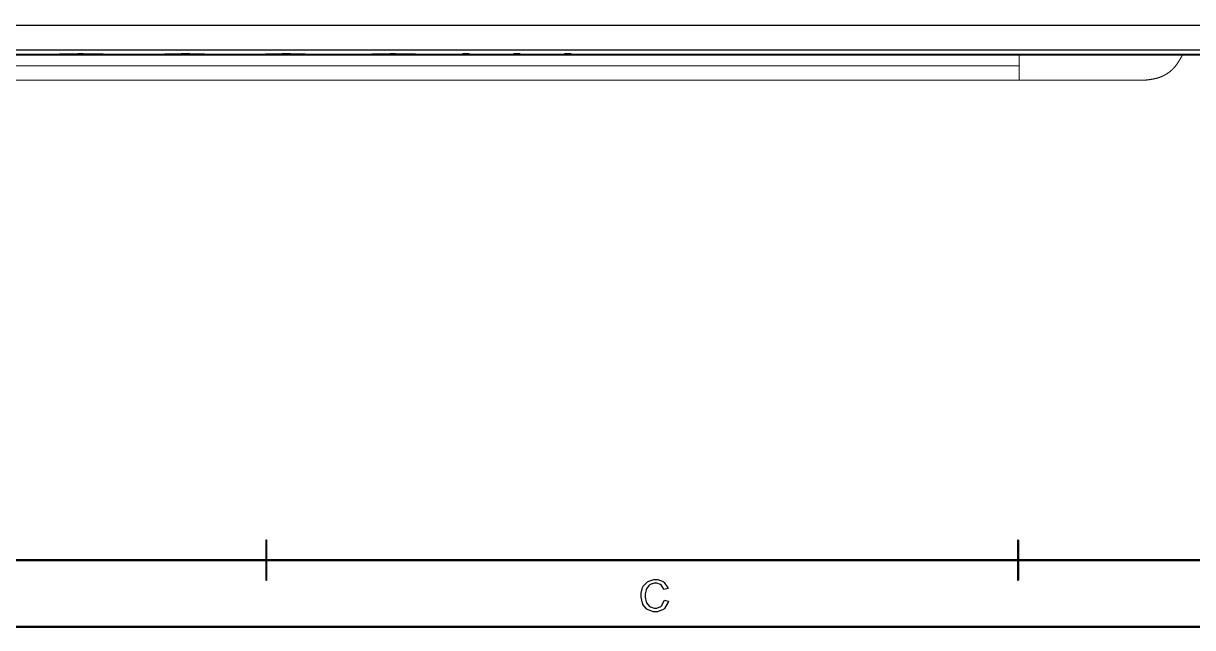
# Model space of a CAD drawing. Extents: x 0.54 to 10.46, y 0.74 to 7.76.
# Drawn here: x 4.032 to 6.964, y 0.739 to 2.254 of the extents above; entities that cross this region are included whole.
import ezdxf

# ---------------------------------------------------------------- set-up
doc = ezdxf.new("R2010")
doc.units = 0
doc.layers.get('0').update_dxf_attribs({"linetype": 'CONTINUOUS'})

msp = doc.modelspace()

# ---------------------------------------------------------------- linework, layer by layer
at = {"color": 0}
for points in [[(10.4631, 0.73899), (0.53689, 0.73899), (0.53646, 0.73899), (0.53516, 0.74029), (0.53516, 0.74072), (0.53516, 7.75928), (0.53516, 7.75971), (0.53646, 7.76101), (0.53689, 7.76101), (10.4631, 7.76101), (10.4635, 7.76101), (10.4648, 7.75971), (10.4648, 7.75928), (10.4648, 0.74072), (10.4648, 0.74029), (10.4635, 0.73899), (10.4631, 0.73899)], [(0.53863, 0.74246), (10.4614, 0.74246), (10.4614, 7.75754), (0.53863, 7.75754), (0.53863, 0.74246)], [(10.296, 0.90609), (0.87115, 0.90609), (0.87071, 0.90609), (0.86941, 0.90739), (0.86941, 0.90782), (0.86941, 7.59218), (0.86941, 7.59261), (0.87071, 7.59392), (0.87115, 7.59392), (10.296, 7.59392), (10.2964, 7.59392), (10.2977, 7.59261), (10.2977, 7.59218), (10.2977, 0.90782), (10.2977, 0.90739), (10.2964, 0.90609), (10.296, 0.90609)], [(0.87289, 0.90956), (10.2943, 0.90956), (10.2943, 7.59044), (0.87289, 7.59044), (0.87289, 0.90956)], [(4.64106, 0.85704), (4.64085, 0.85704), (4.64035, 0.85759), (4.64035, 0.85775), (4.64035, 0.95801), (4.64035, 0.95817), (4.64085, 0.95866), (4.64106, 0.95866), (4.64122, 0.95866), (4.64176, 0.95817), (4.64176, 0.95801), (4.64176, 0.85775), (4.64176, 0.85759), (4.64122, 0.85704), (4.64106, 0.85704)], [(6.52604, 0.85704), (6.52582, 0.85704), (6.52533, 0.85759), (6.52533, 0.85775), (6.52533, 0.95801), (6.52533, 0.95817), (6.52582, 0.95866), (6.52604, 0.95866), (6.52621, 0.95866), (6.52675, 0.95817), (6.52675, 0.95801), (6.52675, 0.85775), (6.52675, 0.85759), (6.52621, 0.85704), (6.52604, 0.85704)], [(5.63921, 0.80756), (5.64953, 0.80496), (5.64899, 0.80284), (5.63926, 0.78673), (5.63786, 0.78559), (5.63644, 0.78451), (5.62207, 0.77892), (5.61729, 0.77892), (5.61214, 0.77892), (5.59814, 0.78326), (5.59685, 0.78407), (5.59549, 0.78494), (5.5855, 0.79731), (5.58485, 0.79888), (5.58415, 0.80051), (5.58074, 0.815), (5.58074, 0.81977), (5.58074, 0.82509), (5.58453, 0.83952), (5.58535, 0.84098), (5.5861, 0.8425), (5.59711, 0.85395), (5.59858, 0.85471), (5.59999, 0.85552), (5.61307, 0.85943), (5.61746, 0.85943), (5.62235, 0.85943), (5.63574, 0.85449), (5.6371, 0.85346), (5.6384, 0.85249), (5.64768, 0.83854), (5.64822, 0.83675), (5.63807, 0.83436), (5.63758, 0.83578), (5.63103, 0.84608), (5.63021, 0.84673), (5.62935, 0.84739), (5.62022, 0.85059), (5.61724, 0.85059), (5.6135, 0.85059), (5.60325, 0.84706), (5.60226, 0.8463), (5.60124, 0.84559), (5.59418, 0.83599), (5.59381, 0.83474), (5.59337, 0.83355), (5.59136, 0.8233), (5.59136, 0.81982), (5.59136, 0.81548), (5.59375, 0.80371), (5.59424, 0.80246), (5.59467, 0.80127), (5.60221, 0.79205), (5.60325, 0.7914), (5.60422, 0.7908), (5.61333, 0.78776), (5.61643, 0.78776), (5.62007, 0.78776), (5.63004, 0.79194), (5.63108, 0.79275), (5.63206, 0.79362), (5.63883, 0.80593), (5.63921, 0.80756)]]:
    msp.add_lwpolyline(points, close=True, dxfattribs=at)
at = {"color": 0, "const_width": 0.00278}
for points in [[(7.47006, 2.24892), (1.19336, 2.24892)], [(1.19336, 2.17389), (7.47006, 2.17389)], [(3.99072, 2.18713), (7.47006, 2.18713)], [(3.99072, 2.17632), (4.09939, 2.17632)], [(4.07335, 2.17563), (4.07335, 2.17464)], [(4.07335, 2.17464), (4.09099, 2.17464)], [(4.09939, 2.17632), (4.09836, 2.17626), (4.09532, 2.17626), (4.09429, 2.17622), (4.09136, 2.17622), (4.09039, 2.17617), (4.08757, 2.17617), (4.08664, 2.17611), (4.08404, 2.17611), (4.08322, 2.17606), (4.08165, 2.17606), (4.08089, 2.176), (4.07878, 2.176), (4.07818, 2.17594), (4.07758, 2.17594), (4.07704, 2.17589), (4.07607, 2.17589), (4.07563, 2.17583), (4.07493, 2.17583), (4.07465, 2.17578), (4.07438, 2.17578), (4.07422, 2.17572), (4.074, 2.17572), (4.07383, 2.17567), (4.07368, 2.17567), (4.07362, 2.17567), (4.07346, 2.17563), (4.07346, 2.17563)], [(4.09093, 2.17563), (4.09099, 2.17563), (4.09119, 2.17567), (4.09119, 2.17567), (4.09147, 2.17567), (4.09169, 2.17572), (4.09185, 2.17572), (4.09207, 2.17578), (4.09267, 2.17578), (4.09299, 2.17583), (4.09381, 2.17583), (4.09424, 2.17589), (4.09592, 2.17589), (4.09657, 2.17594), (4.09787, 2.17594), (4.09864, 2.176), (4.10086, 2.176), (4.10167, 2.17606), (4.10411, 2.17606), (4.10499, 2.17611), (4.10758, 2.17611), (4.10851, 2.17617), (4.11225, 2.17617), (4.11317, 2.17622), (4.1161, 2.17622), (4.11714, 2.17626), (4.12213, 2.17626), (4.12315, 2.17632), (4.12414, 2.17632)], [(4.09093, 2.17464), (4.09093, 2.17563)], [(4.17686, 2.17768), (4.16878, 2.17768), (4.16678, 2.17763), (4.16069, 2.17763), (4.15869, 2.17757), (4.15668, 2.17757), (4.15468, 2.17751), (4.15267, 2.17751), (4.15067, 2.17746), (4.14865, 2.17746), (4.14671, 2.1774), (4.14469, 2.1774), (4.14268, 2.17736), (4.14074, 2.17731), (4.13872, 2.17725), (4.13678, 2.17725), (4.13476, 2.17719), (4.13282, 2.17708), (4.13086, 2.17708), (4.1289, 2.17703), (4.12701, 2.17697), (4.12506, 2.17692), (4.11936, 2.17676), (4.11567, 2.17665), (4.11382, 2.17665), (4.11199, 2.1766), (4.1084, 2.17649), (4.10656, 2.17643), (4.10476, 2.17643), (4.10118, 2.17632), (4.09939, 2.17632)], [(4.09939, 2.17632), (4.12414, 2.17632)], [(4.17714, 2.17475), (4.15653, 2.17475), (4.15479, 2.17481), (4.14128, 2.17481), (4.13965, 2.17486), (4.13146, 2.17486), (4.12989, 2.17492), (4.12343, 2.17492), (4.12185, 2.17497), (4.1155, 2.17497), (4.11393, 2.17503), (4.11079, 2.17503)], [(4.11079, 2.17503), (4.11079, 2.17486)], [(4.11079, 2.17486), (4.11236, 2.17486), (4.11393, 2.17481), (4.11871, 2.17481), (4.12028, 2.17475), (4.12668, 2.17475), (4.12831, 2.17469), (4.13644, 2.17469), (4.13807, 2.17464), (4.1531, 2.17464), (4.15483, 2.17458), (4.17697, 2.17458)], [(4.12414, 2.17632), (4.12576, 2.17632), (4.12739, 2.17638), (4.12901, 2.17638), (4.13064, 2.17643), (4.1339, 2.17643), (4.13553, 2.17649), (4.13715, 2.17649), (4.13878, 2.17654), (4.14208, 2.17654), (4.14372, 2.1766), (4.14865, 2.1766), (4.15028, 2.17665), (4.15365, 2.17665), (4.15528, 2.17671), (4.162, 2.17671), (4.16368, 2.17676), (4.17731, 2.17676)], [(4.12414, 2.17632), (4.22825, 2.17632)], [(4.25439, 2.17632), (4.25206, 2.17638), (4.24294, 2.1766), (4.24061, 2.17665), (4.23833, 2.17671), (4.23133, 2.17686), (4.229, 2.17697), (4.22424, 2.17708), (4.22185, 2.17708), (4.21946, 2.17714), (4.21457, 2.17725), (4.21213, 2.17725), (4.20964, 2.17731), (4.20719, 2.17736), (4.20469, 2.17736), (4.19971, 2.17746), (4.19715, 2.17746), (4.19467, 2.17751), (4.19211, 2.17757), (4.18956, 2.17757), (4.18701, 2.17763), (4.18451, 2.17763), (4.18197, 2.17768), (4.17942, 2.17768), (4.17686, 2.17774)], [(4.17697, 2.17458), (4.18918, 2.17458), (4.19119, 2.17464), (4.21332, 2.17464), (4.21533, 2.17469), (4.22715, 2.17469), (4.22906, 2.17475), (4.23486, 2.17475), (4.23676, 2.17481), (4.24235, 2.17481), (4.24419, 2.17486), (4.24968, 2.17486), (4.25142, 2.17492), (4.25493, 2.17492), (4.25662, 2.17497), (4.25993, 2.17497), (4.26156, 2.17503), (4.26318, 2.17503), (4.26476, 2.17507), (4.26774, 2.17507), (4.26915, 2.17512), (4.27056, 2.17512), (4.27186, 2.17518), (4.27311, 2.17524), (4.27425, 2.17524), (4.27528, 2.17529), (4.27626, 2.17529), (4.27707, 2.17535), (4.27772, 2.1754), (4.27832, 2.1754), (4.27881, 2.17546), (4.27924, 2.17546), (4.27957, 2.17551), (4.27983, 2.17557), (4.28011, 2.17557), (4.28039, 2.17563)], [(4.26275, 2.17563), (4.26253, 2.17557), (4.26232, 2.17557), (4.26204, 2.17551), (4.26167, 2.17546), (4.26124, 2.17546), (4.26064, 2.1754), (4.25993, 2.1754), (4.25911, 2.17535), (4.25814, 2.17535), (4.25706, 2.17529), (4.25592, 2.17529), (4.25467, 2.17524), (4.25342, 2.17524), (4.25206, 2.17518), (4.24924, 2.17518), (4.24778, 2.17512), (4.24625, 2.17512), (4.24468, 2.17507), (4.24311, 2.17507), (4.24154, 2.17503), (4.23822, 2.17503), (4.23654, 2.17497), (4.23144, 2.17497), (4.22965, 2.17492), (4.22433, 2.17492), (4.22254, 2.17486), (4.21517, 2.17486), (4.21332, 2.17481), (4.20014, 2.17481), (4.19824, 2.17475), (4.17714, 2.17475)], [(4.17731, 2.17676), (4.18549, 2.17676), (4.18712, 2.17671), (4.19526, 2.17671), (4.19689, 2.17665), (4.20167, 2.17665), (4.20329, 2.1766), (4.20643, 2.1766), (4.20801, 2.17654), (4.21115, 2.17654), (4.21272, 2.17649), (4.21739, 2.17649), (4.21897, 2.17643), (4.22049, 2.17643), (4.22206, 2.17638), (4.22515, 2.17638), (4.22667, 2.17632), (4.22825, 2.17632)], [(4.22819, 2.17632), (4.25439, 2.17632)], [(4.22819, 2.17632), (4.22928, 2.17626), (4.23449, 2.17626), (4.23546, 2.17622), (4.23953, 2.17622), (4.24056, 2.17617), (4.24442, 2.17617), (4.24533, 2.17611), (4.2481, 2.17611), (4.24897, 2.17606), (4.25157, 2.17606), (4.25239, 2.176), (4.25543, 2.176), (4.25613, 2.17594), (4.25749, 2.17594), (4.25808, 2.17589), (4.25922, 2.17589), (4.25976, 2.17583), (4.26064, 2.17583), (4.26107, 2.17578), (4.26139, 2.17578), (4.26172, 2.17572), (4.26221, 2.17572), (4.26237, 2.17567), (4.26243, 2.17567), (4.26264, 2.17567), (4.26264, 2.17567)], [(4.25439, 2.17632), (4.36649, 2.17632)], [(4.28033, 2.17563), (4.28028, 2.17563), (4.28011, 2.17567), (4.28011, 2.17567), (4.27994, 2.17567), (4.27979, 2.17572), (4.2794, 2.17572), (4.27919, 2.17578), (4.27897, 2.17578), (4.27869, 2.17583), (4.278, 2.17583), (4.27761, 2.17589), (4.27664, 2.17589), (4.2761, 2.17594), (4.2749, 2.17594), (4.27425, 2.176), (4.27285, 2.176), (4.27208, 2.17606), (4.27046, 2.17606), (4.26964, 2.17611), (4.26704, 2.17611), (4.26611, 2.17617), (4.26329, 2.17617), (4.26237, 2.17622), (4.26042, 2.17622), (4.25939, 2.17626), (4.2564, 2.17626), (4.25537, 2.17632), (4.25439, 2.17632)], [(4.35194, 2.17583), (4.35194, 2.17464)], [(4.35194, 2.17464), (4.36957, 2.17464)], [(4.36649, 2.17632), (4.36589, 2.17626), (4.3635, 2.17626), (4.3629, 2.17622), (4.36014, 2.17622), (4.3596, 2.17617), (4.35758, 2.17617), (4.35715, 2.17611), (4.35585, 2.17611), (4.35547, 2.17606), (4.35411, 2.17606), (4.35379, 2.176), (4.35286, 2.176), (4.35271, 2.17594), (4.3526, 2.17594), (4.35249, 2.17594), (4.35232, 2.17594), (4.35232, 2.17594), (4.35226, 2.17594), (4.35215, 2.17589), (4.35215, 2.17589), (4.35211, 2.17589), (4.352, 2.17583), (4.352, 2.17583)], [(4.43674, 2.17768), (4.42751, 2.17768), (4.42567, 2.17763), (4.42014, 2.17763), (4.41835, 2.17757), (4.4165, 2.17757), (4.41465, 2.17751), (4.41282, 2.17751), (4.41097, 2.17746), (4.40913, 2.17746), (4.40728, 2.1774), (4.40549, 2.17736), (4.40365, 2.17736), (4.39996, 2.17725), (4.391, 2.17697), (4.38926, 2.17692), (4.38747, 2.17686), (4.38579, 2.17681), (4.38232, 2.17671), (4.38064, 2.17665), (4.37576, 2.17649), (4.37418, 2.17649), (4.37104, 2.17638), (4.36951, 2.17638), (4.368, 2.17632), (4.36649, 2.17632)], [(4.36649, 2.17632), (4.3904, 2.17632)], [(4.36951, 2.17578), (4.36951, 2.17583), (4.36968, 2.17583), (4.36968, 2.17583), (4.3699, 2.17589), (4.3699, 2.17589), (4.37007, 2.17589), (4.37007, 2.17589), (4.37011, 2.17589), (4.37039, 2.17594), (4.37039, 2.17594), (4.37088, 2.17594), (4.37115, 2.176), (4.37229, 2.176), (4.37267, 2.17606), (4.37386, 2.17606), (4.37435, 2.17611), (4.37733, 2.17611), (4.37788, 2.17617), (4.38069, 2.17617), (4.38129, 2.17622), (4.38444, 2.17622), (4.3851, 2.17626), (4.38976, 2.17626), (4.3904, 2.17632)], [(4.36951, 2.17464), (4.36951, 2.17578)], [(4.3904, 2.17632), (4.39182, 2.17632), (4.39318, 2.17638), (4.396, 2.17638), (4.3974, 2.17643), (4.39876, 2.17643), (4.40018, 2.17649), (4.403, 2.17649), (4.4044, 2.17654), (4.40582, 2.17654), (4.40722, 2.1766), (4.41151, 2.1766), (4.41297, 2.17665), (4.41732, 2.17665), (4.41878, 2.17671), (4.42622, 2.17671), (4.42774, 2.17676), (4.43674, 2.17676)], [(4.3904, 2.17632), (4.48301, 2.17632)], [(4.50662, 2.17632), (4.50504, 2.17638), (4.50347, 2.17638), (4.5019, 2.17643), (4.50028, 2.17649), (4.49869, 2.17654), (4.49707, 2.1766), (4.4955, 2.1766), (4.49224, 2.17671), (4.49056, 2.17676), (4.48893, 2.17676), (4.48389, 2.17692), (4.47694, 2.17714), (4.47515, 2.17714), (4.46978, 2.17731), (4.46799, 2.17731), (4.46431, 2.1774), (4.46251, 2.17746), (4.46067, 2.17746), (4.45697, 2.17757), (4.45514, 2.17757), (4.45329, 2.17763), (4.45144, 2.17763), (4.4496, 2.17768), (4.44407, 2.17768), (4.44222, 2.17774), (4.43674, 2.17774)], [(4.43674, 2.17676), (4.44575, 2.17676), (4.44721, 2.17671), (4.45464, 2.17671), (4.45611, 2.17665), (4.46044, 2.17665), (4.46192, 2.1766), (4.46479, 2.1766), (4.46619, 2.17654), (4.46903, 2.17654), (4.47043, 2.17649), (4.47325, 2.17649), (4.47467, 2.17643), (4.47607, 2.17643), (4.47743, 2.17638), (4.48025, 2.17638), (4.48161, 2.17632), (4.48301, 2.17632)], [(4.48301, 2.17632), (4.50662, 2.17632)], [(4.48301, 2.17632), (4.48367, 2.17626), (4.48768, 2.17626), (4.48833, 2.17622), (4.49214, 2.17622), (4.49274, 2.17617), (4.49561, 2.17617), (4.49615, 2.17611), (4.49821, 2.17611), (4.49864, 2.17606), (4.50038, 2.17606), (4.50071, 2.176), (4.50233, 2.176), (4.50256, 2.17594), (4.50319, 2.17594), (4.50336, 2.17589), (4.50347, 2.17589), (4.50353, 2.17589), (4.50369, 2.17589), (4.50369, 2.17589), (4.50369, 2.17589), (4.50385, 2.17583), (4.50385, 2.17583)], [(4.5039, 2.17578), (4.5039, 2.17464)], [(4.5039, 2.17464), (4.52154, 2.17464)], [(4.50662, 2.17632), (4.61865, 2.17632)], [(4.52149, 2.17583), (4.52149, 2.17583), (4.52132, 2.17589), (4.52132, 2.17589), (4.52132, 2.17589), (4.52115, 2.17589), (4.52115, 2.17589), (4.52111, 2.17589), (4.52094, 2.17594), (4.52094, 2.17594), (4.52094, 2.17594), (4.52067, 2.17594), (4.52067, 2.17594), (4.52056, 2.17594), (4.52035, 2.176), (4.51975, 2.176), (4.51953, 2.17606), (4.51861, 2.17606), (4.51828, 2.17611), (4.51622, 2.17611), (4.51574, 2.17617), (4.51372, 2.17617), (4.51318, 2.17622), (4.5109, 2.17622), (4.51031, 2.17626), (4.50726, 2.17626), (4.50667, 2.17632)], [(4.52149, 2.17464), (4.52149, 2.17583)], [(4.60411, 2.17583), (4.60411, 2.17464)], [(4.60411, 2.17464), (4.62175, 2.17464)], [(4.61865, 2.17632), (4.61806, 2.17626), (4.61567, 2.17626), (4.61507, 2.17622), (4.61231, 2.17622), (4.61176, 2.17617), (4.60975, 2.17617), (4.60932, 2.17611), (4.60801, 2.17611), (4.60764, 2.17606), (4.60628, 2.17606), (4.60596, 2.176), (4.60504, 2.176), (4.60487, 2.17594), (4.60471, 2.17594), (4.60465, 2.17594), (4.60449, 2.17594), (4.60449, 2.17594), (4.60444, 2.17594), (4.60433, 2.17589), (4.60433, 2.17589), (4.60428, 2.17589), (4.60417, 2.17583), (4.60417, 2.17583)], [(4.68892, 2.17768), (4.67969, 2.17768), (4.67785, 2.17763), (4.67231, 2.17763), (4.67046, 2.17757), (4.66868, 2.17757), (4.66683, 2.17751), (4.66499, 2.17751), (4.66314, 2.17746), (4.66129, 2.17746), (4.65944, 2.1774), (4.65767, 2.17736), (4.65582, 2.17736), (4.65397, 2.17731), (4.65218, 2.17725), (4.65033, 2.17719), (4.64318, 2.17697), (4.64144, 2.17692), (4.63965, 2.17686), (4.63792, 2.17681), (4.63624, 2.17676), (4.6345, 2.17671), (4.63282, 2.17665), (4.62793, 2.17649), (4.62636, 2.17649), (4.62472, 2.17643), (4.62321, 2.17638), (4.62169, 2.17638), (4.62017, 2.17632), (4.61865, 2.17632)], [(4.61865, 2.17632), (4.64258, 2.17632)], [(4.62175, 2.17578), (4.62175, 2.17583), (4.62185, 2.17583), (4.62185, 2.17583), (4.62207, 2.17589), (4.62207, 2.17589), (4.62224, 2.17589), (4.62224, 2.17589), (4.62229, 2.17589), (4.6225, 2.17594), (4.6225, 2.17594), (4.62304, 2.17594), (4.62332, 2.176), (4.62446, 2.176), (4.62483, 2.17606), (4.62603, 2.17606), (4.62651, 2.17611), (4.62944, 2.17611), (4.62999, 2.17617), (4.63286, 2.17617), (4.63346, 2.17622), (4.63661, 2.17622), (4.63726, 2.17626), (4.64193, 2.17626), (4.64258, 2.17632)], [(4.62175, 2.17464), (4.62175, 2.17578)], [(4.64258, 2.17632), (4.64399, 2.17632), (4.64535, 2.17638), (4.64817, 2.17638), (4.64958, 2.17643), (4.65093, 2.17643), (4.65235, 2.17649), (4.65517, 2.17649), (4.65657, 2.17654), (4.65799, 2.17654), (4.6594, 2.1766), (4.66368, 2.1766), (4.66515, 2.17665), (4.66949, 2.17665), (4.67096, 2.17671), (4.67839, 2.17671), (4.6799, 2.17676), (4.68886, 2.17676)], [(4.64258, 2.17632), (4.73519, 2.17632)], [(4.75879, 2.17632), (4.75722, 2.17638), (4.75564, 2.17638), (4.75407, 2.17643), (4.75244, 2.17649), (4.75087, 2.17654), (4.74924, 2.1766), (4.74767, 2.1766), (4.74442, 2.17671), (4.74274, 2.17676), (4.7411, 2.17676), (4.73606, 2.17692), (4.72911, 2.17714), (4.72732, 2.17714), (4.72194, 2.17731), (4.72011, 2.17731), (4.71832, 2.17736), (4.71647, 2.1774), (4.71468, 2.17746), (4.71283, 2.17746), (4.70915, 2.17757), (4.70731, 2.17757), (4.70546, 2.17763), (4.70361, 2.17763), (4.70176, 2.17768), (4.69624, 2.17768), (4.69439, 2.17774), (4.68892, 2.17774)], [(4.68892, 2.17676), (4.69792, 2.17676), (4.69938, 2.17671), (4.70682, 2.17671), (4.70828, 2.17665), (4.71262, 2.17665), (4.71408, 2.1766), (4.71696, 2.1766), (4.71837, 2.17654), (4.72119, 2.17654), (4.7226, 2.17649), (4.72542, 2.17649), (4.72683, 2.17643), (4.72825, 2.17643), (4.7296, 2.17638), (4.73242, 2.17638), (4.73378, 2.17632), (4.73519, 2.17632)], [(4.73519, 2.17632), (4.75879, 2.17632)], [(4.73519, 2.17632), (4.73583, 2.17626), (4.73986, 2.17626), (4.7405, 2.17622), (4.74431, 2.17622), (4.7449, 2.17617), (4.74778, 2.17617), (4.74832, 2.17611), (4.75038, 2.17611), (4.75082, 2.17606), (4.7525, 2.17606), (4.75288, 2.176), (4.7545, 2.176), (4.75472, 2.17594), (4.75537, 2.17594), (4.75553, 2.17589), (4.75564, 2.17589), (4.75569, 2.17589), (4.75586, 2.17589), (4.75586, 2.17589), (4.75586, 2.17589), (4.75603, 2.17583), (4.75603, 2.17583)], [(4.75608, 2.17578), (4.75608, 2.17464)], [(4.75608, 2.17464), (4.77371, 2.17464)], [(4.75879, 2.17632), (4.88232, 2.17632)], [(4.77371, 2.17583), (4.77365, 2.17583), (4.77349, 2.17589), (4.77349, 2.17589), (4.77349, 2.17589), (4.77333, 2.17589), (4.77333, 2.17589), (4.77328, 2.17589), (4.77311, 2.17594), (4.77311, 2.17594), (4.77311, 2.17594), (4.77285, 2.17594), (4.77285, 2.17594), (4.77274, 2.17594), (4.77257, 2.176), (4.77192, 2.176), (4.77171, 2.17606), (4.77078, 2.17606), (4.77046, 2.17611), (4.76839, 2.17611), (4.7679, 2.17617), (4.7659, 2.17617), (4.76535, 2.17622), (4.76307, 2.17622), (4.76247, 2.17626), (4.75944, 2.17626), (4.75879, 2.17632)], [(4.77371, 2.17464), (4.77371, 2.17583)], [(4.85628, 2.17563), (4.85628, 2.17464)], [(4.85628, 2.17464), (4.87392, 2.17464)], [(4.88232, 2.17632), (4.88129, 2.17626), (4.87825, 2.17626), (4.87722, 2.17622), (4.87429, 2.17622), (4.87332, 2.17617), (4.8705, 2.17617), (4.86957, 2.17611), (4.86697, 2.17611), (4.86615, 2.17606), (4.86453, 2.17606), (4.86382, 2.176), (4.86171, 2.176), (4.86111, 2.17594), (4.86051, 2.17594), (4.85997, 2.17589), (4.859, 2.17589), (4.85856, 2.17583), (4.85786, 2.17583), (4.85758, 2.17578), (4.85736, 2.17578), (4.85715, 2.17572), (4.85693, 2.17572), (4.85678, 2.17567), (4.85667, 2.17567), (4.85656, 2.17567), (4.85639, 2.17563), (4.85639, 2.17563)], [(4.87386, 2.17563), (4.87392, 2.17563), (4.87414, 2.17567), (4.87414, 2.17567), (4.87446, 2.17567), (4.87462, 2.17572), (4.87478, 2.17572), (4.875, 2.17578), (4.8756, 2.17578), (4.87592, 2.17583), (4.87674, 2.17583), (4.87722, 2.17589), (4.87885, 2.17589), (4.8795, 2.17594), (4.88086, 2.17594), (4.88157, 2.176), (4.88379, 2.176), (4.8846, 2.17606), (4.88704, 2.17606), (4.88792, 2.17611), (4.89051, 2.17611), (4.89144, 2.17617), (4.89518, 2.17617), (4.89615, 2.17622), (4.89903, 2.17622), (4.90007, 2.17626), (4.90506, 2.17626), (4.90608, 2.17632), (4.90707, 2.17632)], [(4.87386, 2.17464), (4.87386, 2.17563)], [(4.95979, 2.17768), (4.95171, 2.17768), (4.94971, 2.17763), (4.94363, 2.17763), (4.94162, 2.17757), (4.93961, 2.17757), (4.93761, 2.17751), (4.9356, 2.17751), (4.9336, 2.17746), (4.93158, 2.17746), (4.92964, 2.1774), (4.92763, 2.1774), (4.92562, 2.17736), (4.92367, 2.17731), (4.92165, 2.17725), (4.91971, 2.17725), (4.91769, 2.17719), (4.91575, 2.17708), (4.91379, 2.17708), (4.91183, 2.17703), (4.90994, 2.17697), (4.90799, 2.17692), (4.90419, 2.17681), (4.90235, 2.17676), (4.90044, 2.17671), (4.8986, 2.17665), (4.89675, 2.17665), (4.89492, 2.1766), (4.89133, 2.17649), (4.88949, 2.17643), (4.88769, 2.17643), (4.88411, 2.17632), (4.88232, 2.17632)], [(4.88232, 2.17632), (4.90707, 2.17632)], [(4.96007, 2.17475), (4.93946, 2.17475), (4.93778, 2.17481), (4.92426, 2.17481), (4.92258, 2.17486), (4.91439, 2.17486), (4.91282, 2.17492), (4.90642, 2.17492), (4.90479, 2.17497), (4.89844, 2.17497), (4.89686, 2.17503), (4.89372, 2.17503)], [(4.89372, 2.17503), (4.89372, 2.17486)], [(4.89372, 2.17486), (4.89529, 2.17486), (4.89686, 2.17481), (4.90164, 2.17481), (4.90321, 2.17475), (4.90961, 2.17475), (4.91124, 2.17469), (4.91938, 2.17469), (4.92101, 2.17464), (4.93604, 2.17464), (4.93778, 2.17458), (4.9599, 2.17458)], [(4.90707, 2.17632), (4.90869, 2.17632), (4.91032, 2.17638), (4.91194, 2.17638), (4.91357, 2.17643), (4.91683, 2.17643), (4.91846, 2.17649), (4.92008, 2.17649), (4.92171, 2.17654), (4.92503, 2.17654), (4.92665, 2.1766), (4.93158, 2.1766), (4.93321, 2.17665), (4.93658, 2.17665), (4.93821, 2.17671), (4.94493, 2.17671), (4.94661, 2.17676), (4.96024, 2.17676)], [(4.90707, 2.17632), (5.01118, 2.17632)], [(5.03728, 2.17632), (5.03504, 2.17638), (5.03271, 2.17643), (5.02588, 2.1766), (5.02354, 2.17665), (5.02126, 2.17671), (5.01426, 2.17686), (5.01193, 2.17697), (5.00717, 2.17708), (5.00478, 2.17708), (5.00239, 2.17714), (4.9975, 2.17725), (4.99507, 2.17725), (4.99262, 2.17731), (4.99013, 2.17736), (4.98763, 2.17736), (4.98264, 2.17746), (4.98008, 2.17746), (4.9776, 2.17751), (4.97504, 2.17757), (4.9725, 2.17757), (4.96994, 2.17763), (4.96744, 2.17763), (4.9649, 2.17768), (4.96235, 2.17768), (4.95975, 2.17774)], [(4.9599, 2.17458), (4.97211, 2.17458), (4.97412, 2.17464), (4.99631, 2.17464), (4.99826, 2.17469), (5.0101, 2.17469), (5.01199, 2.17475), (5.01779, 2.17475), (5.01969, 2.17481), (5.02528, 2.17481), (5.02713, 2.17486), (5.03261, 2.17486), (5.03435, 2.17492), (5.03787, 2.17492), (5.03956, 2.17497), (5.04286, 2.17497), (5.04449, 2.17503), (5.04611, 2.17503), (5.04769, 2.17507), (5.05067, 2.17507), (5.05208, 2.17512), (5.0535, 2.17512), (5.05479, 2.17518), (5.05604, 2.17524), (5.05718, 2.17524), (5.05821, 2.17529), (5.05919, 2.17529), (5.06, 2.17535), (5.06071, 2.1754), (5.06125, 2.1754), (5.06174, 2.17546), (5.06218, 2.17546), (5.0625, 2.17551), (5.06278, 2.17557), (5.06304, 2.17557), (5.06332, 2.17563)], [(5.04568, 2.17563), (5.04546, 2.17557), (5.04525, 2.17557), (5.04497, 2.17551), (5.0446, 2.17546), (5.04417, 2.17546), (5.04357, 2.1754), (5.04286, 2.1754), (5.04204, 2.17535), (5.04107, 2.17535), (5.03999, 2.17529), (5.03885, 2.17529), (5.03765, 2.17524), (5.03635, 2.17524), (5.035, 2.17518), (5.03217, 2.17518), (5.03071, 2.17512), (5.02919, 2.17512), (5.02761, 2.17507), (5.02604, 2.17507), (5.02447, 2.17503), (5.02115, 2.17503), (5.01947, 2.17497), (5.01438, 2.17497), (5.01258, 2.17492), (5.00726, 2.17492), (5.00549, 2.17486), (4.9981, 2.17486), (4.99625, 2.17481), (4.98307, 2.17481), (4.98118, 2.17475), (4.96007, 2.17475)], [(4.96024, 2.17676), (4.96843, 2.17676), (4.97006, 2.17671), (4.97819, 2.17671), (4.97982, 2.17665), (4.9846, 2.17665), (4.98622, 2.1766), (4.98936, 2.1766), (4.99094, 2.17654), (4.99408, 2.17654), (4.99567, 2.17649), (5.00032, 2.17649), (5.0019, 2.17643), (5.00342, 2.17643), (5.00499, 2.17638), (5.00808, 2.17638), (5.0096, 2.17632), (5.01118, 2.17632)], [(5.01112, 2.17632), (5.03733, 2.17632)], [(5.01112, 2.17632), (5.01221, 2.17626), (5.01742, 2.17626), (5.01844, 2.17622), (5.02246, 2.17622), (5.02349, 2.17617), (5.02735, 2.17617), (5.02832, 2.17611), (5.03103, 2.17611), (5.0319, 2.17606), (5.0345, 2.17606), (5.03532, 2.176), (5.03836, 2.176), (5.03907, 2.17594), (5.04042, 2.17594), (5.04101, 2.17589), (5.04215, 2.17589), (5.04269, 2.17583), (5.04357, 2.17583), (5.044, 2.17578), (5.04432, 2.17578), (5.04465, 2.17572), (5.04514, 2.17572), (5.04536, 2.17567), (5.04542, 2.17567), (5.04557, 2.17567), (5.04557, 2.17567)], [(5.03728, 2.17632), (5.13265, 2.17632)], [(5.06326, 2.17563), (5.06321, 2.17563), (5.06304, 2.17567), (5.06304, 2.17567), (5.06288, 2.17567), (5.06272, 2.17572), (5.06239, 2.17572), (5.06212, 2.17578), (5.0619, 2.17578), (5.06164, 2.17583), (5.06093, 2.17583), (5.06054, 2.17589), (5.05957, 2.17589), (5.05903, 2.17594), (5.05783, 2.17594), (5.05718, 2.176), (5.05578, 2.176), (5.05501, 2.17606), (5.05339, 2.17606), (5.05257, 2.17611), (5.04997, 2.17611), (5.04904, 2.17617), (5.04622, 2.17617), (5.04531, 2.17622), (5.04335, 2.17622), (5.04232, 2.17626), (5.03933, 2.17626), (5.03831, 2.17632), (5.03733, 2.17632)], [(5.15028, 2.17768), (5.13265, 2.17768)], [(5.13265, 2.17768), (5.13265, 2.17632)], [(5.13265, 2.17632), (5.15028, 2.17632)], [(5.13265, 2.17632), (5.13265, 2.17529)], [(5.13265, 2.17529), (5.13282, 2.17529), (5.13297, 2.17524), (5.13319, 2.17524), (5.13346, 2.17518), (5.13379, 2.17518), (5.13417, 2.17512), (5.13471, 2.17512), (5.13531, 2.17507), (5.13601, 2.17507), (5.13683, 2.17503), (5.13872, 2.17503), (5.13976, 2.17497), (5.14085, 2.17497), (5.14199, 2.17492), (5.14442, 2.17492), (5.14572, 2.17486), (5.14839, 2.17486), (5.14974, 2.17481), (5.15403, 2.17481), (5.15549, 2.17475), (5.16151, 2.17475), (5.16303, 2.17469), (5.16775, 2.17469), (5.16932, 2.17464), (5.18539, 2.17464), (5.18701, 2.17458), (5.20503, 2.17458)], [(5.15028, 2.17632), (5.15028, 2.17774)], [(5.15028, 2.17632), (5.26042, 2.17632)], [(5.15028, 2.17529), (5.15028, 2.17632)], [(5.20514, 2.17475), (5.19015, 2.17475), (5.18892, 2.17481), (5.1766, 2.17481), (5.1754, 2.17486), (5.16954, 2.17486), (5.16846, 2.17492), (5.16407, 2.17492), (5.16297, 2.17497), (5.15896, 2.17497), (5.15804, 2.17503), (5.15549, 2.17503), (5.15468, 2.17507), (5.15332, 2.17507), (5.15272, 2.17512), (5.15224, 2.17512), (5.15175, 2.17518), (5.1511, 2.17518), (5.15088, 2.17524), (5.1505, 2.17524), (5.15044, 2.17529), (5.15028, 2.17529), (5.15028, 2.17529)], [(5.20503, 2.17458), (5.22, 2.17458), (5.22125, 2.17464), (5.23975, 2.17464), (5.24094, 2.17469), (5.2481, 2.17469), (5.24924, 2.17475), (5.25489, 2.17475), (5.25597, 2.17481), (5.26019, 2.17481), (5.26118, 2.17486), (5.26313, 2.17486), (5.264, 2.17492), (5.26731, 2.17492), (5.26801, 2.17497), (5.26878, 2.17497)], [(5.26042, 2.17529), (5.26042, 2.17529), (5.26014, 2.17524), (5.26014, 2.17524), (5.25982, 2.17524), (5.2596, 2.17518), (5.25928, 2.17518), (5.2589, 2.17512), (5.25797, 2.17512), (5.25738, 2.17507), (5.25597, 2.17507), (5.25521, 2.17503), (5.25261, 2.17503), (5.25168, 2.17497), (5.24864, 2.17497), (5.24761, 2.17492), (5.24322, 2.17492), (5.24208, 2.17486), (5.23503, 2.17486), (5.23383, 2.17481), (5.22026, 2.17481), (5.21897, 2.17475), (5.20514, 2.17475)], [(5.278, 2.17768), (5.26042, 2.17768)], [(5.26042, 2.17768), (5.26042, 2.17632)], [(5.26042, 2.17632), (5.278, 2.17632)], [(5.26042, 2.17632), (5.26042, 2.17535)], [(5.26878, 2.17497), (5.26975, 2.17497), (5.27078, 2.17492), (5.27279, 2.17492), (5.27382, 2.17486), (5.27593, 2.17486), (5.27701, 2.17481), (5.28054, 2.17481), (5.28174, 2.17475), (5.28564, 2.17475), (5.28694, 2.17469), (5.29676, 2.17469), (5.29818, 2.17464), (5.31706, 2.17464), (5.31853, 2.17458), (5.33322, 2.17458)], [(5.278, 2.17632), (5.278, 2.17774)], [(5.278, 2.17632), (5.38813, 2.17632)], [(5.278, 2.17529), (5.278, 2.17632)], [(5.33306, 2.17475), (5.31803, 2.17475), (5.31679, 2.17481), (5.30442, 2.17481), (5.30322, 2.17486), (5.29622, 2.17486), (5.29508, 2.17492), (5.29075, 2.17492), (5.28971, 2.17497), (5.28674, 2.17497), (5.28575, 2.17503), (5.28321, 2.17503), (5.28244, 2.17507), (5.28103, 2.17507), (5.28043, 2.17512), (5.27951, 2.17512), (5.27914, 2.17518), (5.27881, 2.17518), (5.2786, 2.17524), (5.27826, 2.17524), (5.27821, 2.17529), (5.278, 2.17529), (5.278, 2.17529)], [(5.38813, 2.17529), (5.38807, 2.17529), (5.38792, 2.17524), (5.38792, 2.17524), (5.38753, 2.17524), (5.38732, 2.17518), (5.38704, 2.17518), (5.38667, 2.17512), (5.38569, 2.17512), (5.3851, 2.17507), (5.38374, 2.17507), (5.38297, 2.17503), (5.38037, 2.17503), (5.37944, 2.17497), (5.37646, 2.17497), (5.37538, 2.17492), (5.37104, 2.17492), (5.3699, 2.17486), (5.3629, 2.17486), (5.36171, 2.17481), (5.34814, 2.17481), (5.3469, 2.17475), (5.33306, 2.17475)], [(5.33322, 2.17458), (5.34467, 2.17458), (5.34631, 2.17464), (5.36589, 2.17464), (5.36751, 2.17469), (5.37538, 2.17469), (5.37696, 2.17475), (5.38297, 2.17475), (5.38444, 2.17481), (5.38872, 2.17481), (5.39014, 2.17486), (5.39279, 2.17486), (5.39404, 2.17492), (5.39768, 2.17492), (5.39876, 2.17497), (5.39979, 2.17497), (5.40076, 2.17503), (5.40164, 2.17503), (5.40246, 2.17507), (5.40315, 2.17507), (5.40375, 2.17512), (5.40424, 2.17512), (5.40468, 2.17518), (5.40494, 2.17518), (5.40522, 2.17524), (5.40543, 2.17524), (5.4056, 2.17529), (5.40576, 2.17529)], [(5.40576, 2.17768), (5.38813, 2.17768)], [(5.38813, 2.17768), (5.38813, 2.17632)], [(5.38813, 2.17632), (5.40576, 2.17632)], [(5.38813, 2.17632), (5.38813, 2.17535)], [(5.40576, 2.17632), (5.40576, 2.17774)], [(5.40576, 2.17632), (7.47006, 2.17632)], [(5.40576, 2.17529), (5.40576, 2.17632)], [(6.52854, 2.17389), (6.52854, 2.14757)], [(6.93782, 2.17389), (6.93631, 2.17122), (6.93485, 2.16857), (6.93181, 2.16336), (6.93024, 2.16075), (6.92865, 2.15821), (6.92703, 2.15565), (6.92535, 2.15315), (6.92361, 2.15072), (6.92182, 2.14828), (6.91997, 2.14594), (6.91803, 2.14367), (6.91607, 2.14144), (6.91396, 2.13926), (6.91178, 2.13715), (6.9095, 2.13514), (6.90717, 2.13319), (6.90479, 2.13135), (6.90229, 2.12956), (6.89979, 2.12782), (6.89719, 2.12619), (6.89458, 2.12468), (6.89188, 2.12326), (6.88917, 2.1219), (6.88639, 2.12067), (6.88363, 2.11951), (6.88081, 2.11849), (6.87793, 2.11751), (6.87506, 2.11669), (6.87213, 2.11589), (6.86925, 2.11524), (6.86632, 2.11458), (6.86035, 2.1135), (6.85742, 2.11301), (6.85439, 2.11262), (6.8514, 2.11219), (6.84842, 2.11182), (6.84538, 2.11149), (6.84239, 2.11111)], [(6.52854, 2.14757), (2.13487, 2.14757)], [(6.52854, 2.11111), (6.52854, 2.14757)], [(6.52854, 2.11111), (2.13487, 2.11111)], [(6.84233, 2.11111), (6.52854, 2.11111)]]:
    msp.add_lwpolyline(points, dxfattribs=at)

doc.saveas('drawing.dxf')
